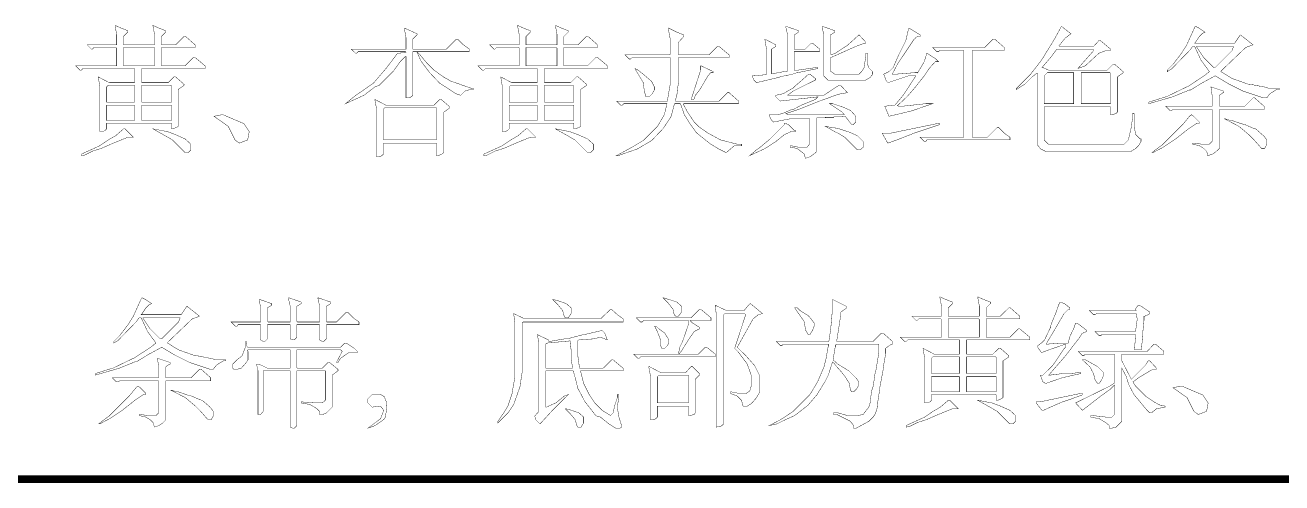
# Model space of a CAD drawing. Extents: x 94 to 452, y -72 to 1042.
# Drawn here: x 222.25 to 255.04, y 557.01 to 568.97 of the extents above; entities that cross this region are included whole.
import ezdxf

# ---------------------------------------------------------------- set-up
doc = ezdxf.new("R2010")
doc.units = 0
doc.header["$MEASUREMENT"] = 0
doc.layers.add('TREE_LAYER', color=7, linetype='Continuous')

msp = doc.modelspace()

# ---------------------------------------------------------------- linework, layer by layer
at = {"layer": 'TREE_LAYER'}
for points, const_width, elevation in [([(224.601142, 568.959411), (224.601142, 568.959411), (224.601142, 568.945686), (224.642319, 568.726078), (224.642319, 568.451568), (224.628593, 568.451568), (223.873691, 568.451568), (223.983495, 568.341764), (224.010946, 568.341764), (224.052123, 568.382941), (224.628593, 568.382941), (224.642319, 568.369215), (224.642319, 567.902548), (224.628593, 567.902548), (223.571731, 567.902548), (223.681534, 567.792744), (223.722711, 567.792744), (223.763887, 567.833921), (225.108985, 567.833921), (225.108985, 567.820195), (225.108985, 567.463333), (225.108985, 567.463333), (224.450162, 567.463333), (224.161927, 567.614313), (224.203103, 567.367254), (224.203103, 566.186862), (224.285456, 566.186862), (224.340358, 566.214313), (224.381534, 566.25549), (224.381534, 566.392744), (224.381534, 566.40647), (226.056044, 566.40647), (226.06977, 566.392744), (226.06977, 566.25549), (226.110946, 566.25549), (226.207025, 566.296666), (226.248201, 566.324117), (226.248201, 567.284901), (226.385456, 567.38098), (226.399182, 567.394705), (226.399182, 567.422156), (226.179574, 567.614313), (226.138397, 567.614313), (225.987417, 567.463333), (225.301142, 567.463333), (225.301142, 567.463333), (225.301142, 567.820195), (225.301142, 567.833921), (226.948201, 567.833921), (226.948201, 567.902548), (226.687417, 568.122156), (226.64624, 568.122156), (226.426633, 567.902548), (225.808985, 567.902548), (225.808985, 567.902548), (225.808985, 568.369215), (225.808985, 568.382941), (226.687417, 568.382941), (226.687417, 568.451568), (226.440358, 568.671176), (226.399182, 568.671176), (226.179574, 568.451568), (225.808985, 568.451568), (225.808985, 568.451568), (225.808985, 568.671176), (225.918789, 568.78098), (225.918789, 568.822156), (225.740358, 568.890784), (225.589378, 568.959411), (225.589378, 568.959411), (225.589378, 568.945686), (225.630554, 568.726078), (225.630554, 568.451568), (225.616829, 568.451568), (224.82075, 568.451568), (224.82075, 568.451568), (224.82075, 568.671176), (224.930554, 568.78098), (224.930554, 568.822156), (224.752123, 568.890784), (224.601142, 568.959411), (224.601142, 568.959411)], 0.01, 30), ([(232.150162, 568.890784), (232.150162, 568.890784), (232.150162, 568.863333), (232.191338, 568.643725), (232.191338, 568.341764), (232.177613, 568.341764), (230.763887, 568.341764), (230.873691, 568.23196), (230.901142, 568.23196), (230.942319, 568.273137), (232.177613, 568.273137), (232.191338, 568.259411), (232.150162, 568.245686), (231.971731, 568.23196), (231.66977, 567.833921), (231.340358, 567.449607), (230.84624, 567.10647), (230.612907, 566.914313), (231.093299, 567.133921), (231.381534, 567.353529), (231.491338, 567.394705), (231.861927, 567.765294), (232.040358, 568.012352), (232.177613, 568.149607), (232.191338, 568.149607), (232.191338, 567.065294), (232.259966, 567.065294), (232.328593, 567.092744), (232.36977, 567.133921), (232.36977, 568.259411), (232.36977, 568.273137), (232.479574, 568.273137), (232.479574, 568.259411), (232.575652, 568.039803), (232.603103, 567.998627), (232.808985, 567.724117), (233.06977, 567.449607), (233.49526, 567.175097), (233.618789, 567.133921), (233.728593, 567.243725), (233.865848, 567.284901), (233.948201, 567.284901), (233.948201, 567.312352), (233.907025, 567.312352), (233.358005, 567.504509), (233.165848, 567.614313), (232.918789, 567.792744), (232.726633, 567.984901), (232.534476, 568.218235), (232.479574, 568.259411), (232.493299, 568.273137), (233.838397, 568.273137), (233.838397, 568.341764), (233.824672, 568.35549), (233.687417, 568.451568), (233.536436, 568.602548), (233.508985, 568.602548), (233.248201, 568.341764), (232.36977, 568.341764), (232.36977, 568.341764), (232.36977, 568.602548), (232.479574, 568.712352), (232.479574, 568.739803), (232.301142, 568.822156), (232.150162, 568.890784), (232.150162, 568.890784)], 0.01, 30), ([(235.101142, 568.959411), (235.101142, 568.959411), (235.101142, 568.945686), (235.142319, 568.726078), (235.142319, 568.451568), (235.128593, 568.451568), (234.373691, 568.451568), (234.483495, 568.341764), (234.510946, 568.341764), (234.552123, 568.382941), (235.128593, 568.382941), (235.142319, 568.369215), (235.142319, 567.902548), (235.128593, 567.902548), (234.071731, 567.902548), (234.181534, 567.792744), (234.222711, 567.792744), (234.263887, 567.833921), (235.608985, 567.833921), (235.608985, 567.820195), (235.608985, 567.463333), (235.608985, 567.463333), (234.950162, 567.463333), (234.661927, 567.614313), (234.703103, 567.367254), (234.703103, 566.186862), (234.785456, 566.186862), (234.840358, 566.214313), (234.881534, 566.25549), (234.881534, 566.392744), (234.881534, 566.40647), (236.556044, 566.40647), (236.56977, 566.392744), (236.56977, 566.25549), (236.610946, 566.25549), (236.707025, 566.296666), (236.748201, 566.324117), (236.748201, 567.284901), (236.885456, 567.38098), (236.899182, 567.394705), (236.899182, 567.422156), (236.679574, 567.614313), (236.638397, 567.614313), (236.487417, 567.463333), (235.801142, 567.463333), (235.801142, 567.463333), (235.801142, 567.820195), (235.801142, 567.833921), (237.448201, 567.833921), (237.448201, 567.902548), (237.187417, 568.122156), (237.14624, 568.122156), (236.926633, 567.902548), (236.308985, 567.902548), (236.308985, 567.902548), (236.308985, 568.369215), (236.308985, 568.382941), (237.187417, 568.382941), (237.187417, 568.451568), (236.940358, 568.671176), (236.899182, 568.671176), (236.679574, 568.451568), (236.308985, 568.451568), (236.308985, 568.451568), (236.308985, 568.671176), (236.418789, 568.78098), (236.418789, 568.822156), (236.240358, 568.890784), (236.089378, 568.959411), (236.089378, 568.959411), (236.089378, 568.945686), (236.130554, 568.726078), (236.130554, 568.451568), (236.116829, 568.451568), (235.32075, 568.451568), (235.32075, 568.451568), (235.32075, 568.671176), (235.430554, 568.78098), (235.430554, 568.822156), (235.252123, 568.890784), (235.101142, 568.959411), (235.101142, 568.959411)], 0.01, 30), ([(239.040358, 568.890784), (239.040358, 568.890784), (239.040358, 568.835882), (239.081534, 568.616274), (239.081534, 568.204509), (239.067809, 568.190784), (237.901142, 568.190784), (238.010946, 568.08098), (238.052123, 568.08098), (238.093299, 568.122156), (239.067809, 568.122156), (239.081534, 568.122156), (239.081534, 567.408431), (239.012907, 567.010392), (239.012907, 566.982941), (237.681534, 566.982941), (237.791338, 566.873137), (237.832515, 566.873137), (237.873691, 566.914313), (238.999182, 566.914313), (238.999182, 566.914313), (238.930554, 566.626078), (238.752123, 566.324117), (238.381534, 565.953529), (238.107025, 565.788823), (237.681534, 565.55549), (237.722711, 565.55549), (238.230554, 565.733921), (238.601142, 565.953529), (238.903103, 566.269215), (239.108985, 566.584901), (239.191338, 566.900588), (239.205064, 566.914313), (239.342319, 566.914313), (239.356044, 566.900588), (239.452123, 566.626078), (239.589378, 566.40647), (239.754084, 566.173137), (239.79526, 566.13196), (240.138397, 565.85745), (240.371731, 565.720195), (240.536436, 565.637843), (240.550162, 565.637843), (240.756044, 565.816274), (240.948201, 565.816274), (240.948201, 565.85745), (240.824672, 565.85745), (240.399182, 565.967254), (240.06977, 566.145686), (239.850162, 566.296666), (239.699182, 566.447646), (239.52075, 566.722156), (239.424672, 566.900588), (239.438397, 566.914313), (240.865848, 566.914313), (240.865848, 566.982941), (240.618789, 567.202548), (240.577613, 567.202548), (240.358005, 566.982941), (239.218789, 566.982941), (239.218789, 566.996666), (239.259966, 567.161372), (239.273691, 567.312352), (239.301142, 567.463333), (239.301142, 568.122156), (239.301142, 568.122156), (240.618789, 568.122156), (240.618789, 568.190784), (240.358005, 568.410392), (240.316829, 568.410392), (240.097221, 568.190784), (239.301142, 568.190784), (239.301142, 568.204509), (239.301142, 568.520195), (239.438397, 568.671176), (239.438397, 568.712352), (239.259966, 568.78098), (239.040358, 568.890784), (239.040358, 568.890784)], 0.01, 30), ([(242.114868, 568.93196), (242.101142, 568.93196), (242.101142, 568.904509), (242.142319, 568.726078), (242.142319, 567.765294), (242.101142, 567.751568), (242.04624, 567.751568), (241.758005, 567.696666), (241.730554, 567.696666), (241.730554, 568.341764), (241.840358, 568.410392), (241.840358, 568.410392), (241.840358, 568.451568), (241.552123, 568.602548), (241.593299, 568.35549), (241.593299, 567.682941), (241.565848, 567.669215), (241.222711, 567.641764), (241.263887, 567.53196), (241.332515, 567.463333), (241.854084, 567.586862), (241.867809, 567.586862), (241.991338, 567.628039), (242.005064, 567.628039), (242.114868, 567.65549), (242.142319, 567.65549), (242.252123, 567.682941), (242.265848, 567.682941), (242.389378, 567.724117), (242.403103, 567.724117), (242.938397, 567.833921), (242.938397, 567.861372), (242.910946, 567.861372), (242.430554, 567.792744), (242.361927, 567.792744), (242.361927, 567.792744), (242.32075, 567.792744), (242.32075, 567.792744), (242.32075, 568.259411), (242.32075, 568.273137), (242.979574, 568.273137), (242.979574, 568.341764), (242.801142, 568.492744), (242.759966, 568.492744), (242.608985, 568.341764), (242.32075, 568.341764), (242.32075, 568.341764), (242.32075, 568.712352), (242.430554, 568.78098), (242.430554, 568.78098), (242.430554, 568.822156), (242.114868, 568.93196), (242.114868, 568.93196)], 0.01, 30), ([(243.061927, 568.93196), (243.048201, 568.93196), (243.048201, 568.904509), (243.089378, 568.726078), (243.089378, 567.641764), (243.199182, 567.53196), (244.187417, 567.53196), (244.297221, 567.600588), (244.365848, 567.682941), (244.365848, 567.751568), (244.256044, 567.861372), (244.228593, 567.971176), (244.228593, 568.23196), (244.187417, 568.23196), (244.187417, 568.149607), (244.14624, 567.902548), (244.14624, 567.861372), (244.077613, 567.751568), (244.008985, 567.682941), (243.377613, 567.682941), (243.267809, 567.765294), (243.267809, 568.122156), (243.281534, 568.122156), (243.926633, 568.410392), (244.14624, 568.492744), (244.187417, 568.492744), (244.187417, 568.520195), (244.008985, 568.712352), (243.707025, 568.437843), (243.391338, 568.23196), (243.281534, 568.190784), (243.267809, 568.204509), (243.267809, 568.712352), (243.377613, 568.78098), (243.377613, 568.78098), (243.377613, 568.822156), (243.061927, 568.93196), (243.061927, 568.93196)], 0.01, 30), ([(245.312907, 568.890784), (245.299182, 568.863333), (245.230554, 568.561372), (245.052123, 568.204509), (244.901142, 567.861372), (244.791338, 567.751568), (244.654084, 567.682941), (244.722711, 567.504509), (244.763887, 567.463333), (245.299182, 567.641764), (245.491338, 567.641764), (245.491338, 567.641764), (245.450162, 567.573137), (245.161927, 567.133921), (244.942319, 566.873137), (244.859966, 566.873137), (244.681534, 566.845686), (244.791338, 566.584901), (245.367809, 566.722156), (245.930554, 566.914313), (245.752123, 566.914313), (245.12075, 566.845686), (245.065848, 566.845686), (245.010946, 566.859411), (245.052123, 566.900588), (245.258005, 567.092744), (245.450162, 567.312352), (245.710946, 567.641764), (245.861927, 567.861372), (245.999182, 568.012352), (246.081534, 568.012352), (245.999182, 568.094705), (245.779574, 568.23196), (245.710946, 568.012352), (245.532515, 567.710392), (245.532515, 567.724117), (245.463887, 567.724117), (244.942319, 567.682941), (244.873691, 567.682941), (245.010946, 567.943725), (245.450162, 568.602548), (245.532515, 568.671176), (245.601142, 568.671176), (245.601142, 568.712352), (245.312907, 568.890784), (245.312907, 568.890784)], 0.01, 30), ([(249.293299, 568.93196), (249.279574, 568.918235), (249.265848, 568.890784), (249.101142, 568.588823), (248.771731, 568.053529), (248.483495, 567.682941), (248.112907, 567.312352), (248.112907, 567.284901), (248.332515, 567.422156), (248.524672, 567.614313), (248.648201, 567.710392), (248.661927, 567.710392), (248.661927, 567.710392), (248.661927, 565.85745), (248.661927, 565.843725), (248.74428, 565.733921), (248.881534, 565.665294), (251.118789, 565.665294), (251.118789, 565.679019), (251.214868, 565.733921), (251.310946, 565.829999), (251.365848, 565.926078), (251.365848, 565.994705), (251.338397, 565.994705), (251.228593, 566.104509), (251.187417, 566.324117), (251.187417, 566.653529), (251.14624, 566.653529), (251.14624, 566.543725), (251.118789, 566.351568), (251.118789, 566.324117), (251.036436, 565.967254), (250.926633, 565.85745), (248.950162, 565.85745), (248.840358, 565.967254), (248.840358, 566.83196), (248.854084, 566.845686), (250.556044, 566.845686), (250.56977, 566.83196), (250.56977, 566.626078), (250.610946, 566.626078), (250.707025, 566.653529), (250.748201, 566.694705), (250.748201, 567.614313), (250.885456, 567.710392), (250.899182, 567.724117), (250.899182, 567.751568), (250.679574, 567.943725), (250.638397, 567.943725), (250.487417, 567.792744), (248.950162, 567.792744), (248.799182, 567.861372), (248.785456, 567.861372), (249.032515, 568.149607), (249.16977, 568.341764), (250.116829, 568.341764), (250.130554, 568.300588), (249.718789, 567.833921), (249.910946, 567.902548), (250.267809, 568.23196), (250.44624, 568.300588), (250.56977, 568.300588), (250.56977, 568.341764), (250.308985, 568.561372), (250.267809, 568.561372), (250.130554, 568.410392), (249.238397, 568.410392), (249.224672, 568.424117), (249.389378, 568.629999), (249.540358, 568.739803), (249.293299, 568.93196), (249.293299, 568.93196)], 0.01, 30), ([(252.793299, 568.93196), (252.779574, 568.93196), (252.752123, 568.877058), (252.559966, 568.451568), (252.422711, 568.23196), (252.203103, 567.943725), (252.052123, 567.792744), (252.052123, 567.751568), (252.161927, 567.820195), (252.642319, 568.314313), (252.710946, 568.410392), (252.765848, 568.410392), (252.765848, 568.410392), (252.930554, 568.053529), (253.150162, 567.751568), (253.012907, 567.641764), (252.573691, 567.353529), (252.559966, 567.353529), (252.024672, 567.092744), (252.010946, 567.092744), (251.571731, 566.95549), (251.571731, 566.914313), (252.189378, 567.092744), (252.628593, 567.271176), (252.656044, 567.271176), (252.971731, 567.463333), (253.301142, 567.641764), (253.64428, 567.435882), (254.028593, 567.243725), (254.563887, 567.065294), (254.64624, 567.065294), (254.728593, 567.175097), (254.907025, 567.284901), (254.975652, 567.284901), (254.975652, 567.312352), (254.714868, 567.312352), (254.577613, 567.353529), (254.467809, 567.367254), (254.440358, 567.38098), (254.330554, 567.394705), (254.303103, 567.408431), (254.165848, 567.422156), (253.740358, 567.573137), (253.452123, 567.751568), (253.452123, 567.765294), (253.479574, 567.792744), (254.097221, 568.382941), (254.289378, 568.451568), (253.959966, 568.712352), (253.94624, 568.698627), (253.808985, 568.492744), (252.779574, 568.492744), (252.765848, 568.492744), (252.779574, 568.50647), (252.889378, 568.671176), (252.971731, 568.753529), (253.040358, 568.78098), (252.875652, 568.890784), (252.793299, 568.93196), (252.793299, 568.93196)], 0.01, 30), ([(247.550162, 568.602548), (247.508985, 568.602548), (247.289378, 568.382941), (245.930554, 568.382941), (246.040358, 568.273137), (246.081534, 568.273137), (246.108985, 568.300588), (246.726633, 568.300588), (246.740358, 568.300588), (246.740358, 566.035882), (246.726633, 566.035882), (245.601142, 566.035882), (245.710946, 565.926078), (245.752123, 565.926078), (245.779574, 565.967254), (247.948201, 565.967254), (247.948201, 566.035882), (247.797221, 566.145686), (247.64624, 566.296666), (247.618789, 566.296666), (247.358005, 566.035882), (246.959966, 566.035882), (246.959966, 566.035882), (246.959966, 568.300588), (246.959966, 568.300588), (247.797221, 568.300588), (247.797221, 568.382941), (247.550162, 568.602548), (247.550162, 568.602548)], 0.01, 30), ([(224.82075, 568.369215), (224.82075, 568.382941), (225.616829, 568.382941), (225.630554, 568.369215), (225.630554, 567.902548), (225.616829, 567.902548), (224.82075, 567.902548), (224.82075, 567.902548), (224.82075, 568.369215), (224.82075, 568.369215)], 0.01, 30), ([(235.32075, 568.369215), (235.32075, 568.382941), (236.116829, 568.382941), (236.130554, 568.369215), (236.130554, 567.902548), (236.116829, 567.902548), (235.32075, 567.902548), (235.32075, 567.902548), (235.32075, 568.369215), (235.32075, 568.369215)], 0.01, 30), ([(252.807025, 568.410392), (252.82075, 568.410392), (253.767809, 568.410392), (253.781534, 568.410392), (253.740358, 568.300588), (253.301142, 567.861372), (253.259966, 567.861372), (252.999182, 568.122156), (252.807025, 568.410392), (252.807025, 568.410392)], 0.01, 30), ([(239.891338, 567.902548), (239.877613, 567.902548), (239.877613, 567.792744), (239.630554, 567.024117), (239.699182, 567.024117), (239.740358, 567.133921), (239.850162, 567.271176), (240.06977, 567.641764), (240.138397, 567.724117), (240.207025, 567.724117), (240.207025, 567.751568), (239.891338, 567.902548), (239.891338, 567.902548)], 0.01, 30), ([(238.161927, 567.833921), (238.161927, 567.833921), (238.175652, 567.80647), (238.381534, 567.463333), (238.408985, 567.229999), (238.450162, 567.10647), (238.450162, 567.092744), (238.532515, 567.092744), (238.614868, 567.175097), (238.66977, 567.271176), (238.66977, 567.353529), (238.601142, 567.490784), (238.573691, 567.518235), (238.381534, 567.682941), (238.24428, 567.792744), (238.161927, 567.833921), (238.161927, 567.833921)], 0.01, 30), ([(242.732515, 567.682941), (242.691338, 567.682941), (242.554084, 567.559411), (242.334476, 567.367254), (242.293299, 567.326078), (242.032515, 567.175097), (241.840358, 567.133921), (241.840358, 567.092744), (241.950162, 566.982941), (242.938397, 567.092744), (242.938397, 567.092744), (242.86977, 567.024117), (242.499182, 566.873137), (242.293299, 566.763333), (242.224672, 566.749607), (242.005064, 566.653529), (241.991338, 566.653529), (241.89526, 566.626078), (241.661927, 566.626078), (241.703103, 566.516274), (241.771731, 566.433921), (242.197221, 566.516274), (242.567809, 566.516274), (242.567809, 566.516274), (242.636436, 566.516274), (242.636436, 566.516274), (242.705064, 566.516274), (242.705064, 566.529999), (242.718789, 566.516274), (242.718789, 565.85745), (242.650162, 565.775097), (242.44428, 565.775097), (242.238397, 565.816274), (242.210946, 565.816274), (242.210946, 565.775097), (242.389378, 565.747646), (242.499182, 565.665294), (242.581534, 565.596666), (242.608985, 565.486862), (242.732515, 565.528039), (242.828593, 565.596666), (242.910946, 565.665294), (242.910946, 566.529999), (242.910946, 566.543725), (242.979574, 566.543725), (242.979574, 566.543725), (243.048201, 566.543725), (243.061927, 566.543725), (243.130554, 566.543725), (243.130554, 566.55745), (243.199182, 566.55745), (243.199182, 566.55745), (243.267809, 566.55745), (243.281534, 566.55745), (243.350162, 566.55745), (243.350162, 566.571176), (243.418789, 566.571176), (243.418789, 566.571176), (243.487417, 566.571176), (243.501142, 566.571176), (243.56977, 566.571176), (243.56977, 566.584901), (243.638397, 566.584901), (243.652123, 566.584901), (243.816829, 566.365294), (243.858005, 566.365294), (243.926633, 566.433921), (243.926633, 566.584901), (243.789378, 566.735882), (243.542319, 566.845686), (243.528593, 566.845686), (243.322711, 566.914313), (243.240358, 566.914313), (243.56977, 566.694705), (243.624672, 566.626078), (243.610946, 566.626078), (242.16977, 566.626078), (242.101142, 566.653529), (242.430554, 566.763333), (242.979574, 566.982941), (243.02075, 566.996666), (243.473691, 567.161372), (243.707025, 567.202548), (243.528593, 567.394705), (243.487417, 567.394705), (243.089378, 567.133921), (242.156044, 567.133921), (242.142319, 567.133921), (242.293299, 567.243725), (242.293299, 567.243725), (242.86977, 567.53196), (242.86977, 567.53196), (242.86977, 567.573137), (242.732515, 567.682941), (242.732515, 567.682941)], 0.01, 30), ([(248.908985, 567.710392), (248.922711, 567.724117), (249.608985, 567.724117), (249.608985, 567.710392), (249.608985, 566.914313), (249.608985, 566.914313), (248.854084, 566.914313), (248.840358, 566.914313), (248.840358, 567.641764), (248.908985, 567.710392), (248.908985, 567.710392)], 0.01, 30), ([(249.801142, 567.710392), (249.801142, 567.724117), (250.556044, 567.724117), (250.56977, 567.710392), (250.56977, 566.914313), (250.556044, 566.914313), (249.801142, 566.914313), (249.801142, 566.914313), (249.801142, 567.710392), (249.801142, 567.710392)], 0.01, 30), ([(224.408985, 567.38098), (224.422711, 567.394705), (225.108985, 567.394705), (225.108985, 567.38098), (225.108985, 566.95549), (225.108985, 566.95549), (224.381534, 566.95549), (224.381534, 566.95549), (224.381534, 567.353529), (224.408985, 567.38098), (224.408985, 567.38098)], 0.01, 30), ([(225.301142, 567.38098), (225.301142, 567.394705), (226.056044, 567.394705), (226.06977, 567.38098), (226.06977, 566.95549), (226.056044, 566.95549), (225.301142, 566.95549), (225.301142, 566.95549), (225.301142, 567.38098), (225.301142, 567.38098)], 0.01, 30), ([(234.908985, 567.38098), (234.922711, 567.394705), (235.608985, 567.394705), (235.608985, 567.38098), (235.608985, 566.95549), (235.608985, 566.95549), (234.881534, 566.95549), (234.881534, 566.95549), (234.881534, 567.353529), (234.908985, 567.38098), (234.908985, 567.38098)], 0.01, 30), ([(235.801142, 567.38098), (235.801142, 567.394705), (236.556044, 567.394705), (236.56977, 567.38098), (236.56977, 566.95549), (236.556044, 566.95549), (235.801142, 566.95549), (235.801142, 566.95549), (235.801142, 567.38098), (235.801142, 567.38098)], 0.01, 30), ([(253.191338, 567.353529), (253.191338, 567.353529), (253.191338, 567.339803), (253.218789, 567.147646), (253.218789, 566.845686), (253.218789, 566.845686), (252.010946, 566.845686), (252.12075, 566.735882), (252.161927, 566.735882), (252.203103, 566.763333), (253.218789, 566.763333), (253.218789, 566.763333), (253.218789, 565.926078), (253.150162, 565.85745), (252.94428, 565.85745), (252.738397, 565.884901), (252.710946, 565.884901), (252.710946, 565.85745), (252.889378, 565.816274), (252.999182, 565.747646), (253.081534, 565.665294), (253.108985, 565.55549), (253.232515, 565.596666), (253.328593, 565.665294), (253.410946, 565.747646), (253.410946, 566.763333), (253.410946, 566.763333), (254.577613, 566.763333), (254.577613, 566.845686), (254.330554, 567.065294), (254.289378, 567.065294), (254.06977, 566.845686), (253.410946, 566.845686), (253.410946, 566.845686), (253.410946, 567.133921), (253.507025, 567.202548), (253.52075, 567.202548), (253.52075, 567.243725), (253.191338, 567.353529), (253.191338, 567.353529)], 0.01, 30), ([(224.381534, 566.873137), (224.381534, 566.873137), (225.108985, 566.873137), (225.108985, 566.873137), (225.108985, 566.475097), (225.108985, 566.475097), (224.381534, 566.475097), (224.381534, 566.475097), (224.381534, 566.873137), (224.381534, 566.873137)], 0.01, 30), ([(225.301142, 566.873137), (225.301142, 566.873137), (226.056044, 566.873137), (226.06977, 566.873137), (226.06977, 566.475097), (226.056044, 566.475097), (225.301142, 566.475097), (225.301142, 566.475097), (225.301142, 566.873137), (225.301142, 566.873137)], 0.01, 30), ([(231.381534, 567.024117), (231.381534, 567.024117), (231.381534, 566.996666), (231.422711, 566.777058), (231.422711, 565.528039), (231.505064, 565.528039), (231.559966, 565.55549), (231.601142, 565.596666), (231.601142, 565.884901), (231.601142, 565.884901), (232.987417, 565.884901), (232.987417, 565.884901), (232.987417, 565.55549), (233.028593, 565.55549), (233.124672, 565.596666), (233.179574, 565.637843), (233.179574, 566.694705), (233.316829, 566.790784), (233.316829, 566.804509), (233.316829, 566.845686), (233.110946, 567.024117), (233.06977, 567.024117), (232.918789, 566.873137), (231.66977, 566.873137), (231.381534, 567.024117), (231.381534, 567.024117)], 0.01, 30), ([(234.881534, 566.873137), (234.881534, 566.873137), (235.608985, 566.873137), (235.608985, 566.873137), (235.608985, 566.475097), (235.608985, 566.475097), (234.881534, 566.475097), (234.881534, 566.475097), (234.881534, 566.873137), (234.881534, 566.873137)], 0.01, 30), ([(235.801142, 566.873137), (235.801142, 566.873137), (236.556044, 566.873137), (236.56977, 566.873137), (236.56977, 566.475097), (236.556044, 566.475097), (235.801142, 566.475097), (235.801142, 566.475097), (235.801142, 566.873137), (235.801142, 566.873137)], 0.01, 30), ([(227.414868, 566.626078), (227.387417, 566.626078), (227.181534, 566.584901), (227.552123, 566.324117), (227.730554, 565.967254), (227.840358, 565.884901), (228.059966, 565.967254), (228.101142, 566.186862), (227.963887, 566.392744), (227.414868, 566.626078), (227.414868, 566.626078)], 0.01, 30), ([(231.628593, 566.804509), (231.642319, 566.804509), (232.987417, 566.804509), (232.987417, 566.804509), (232.987417, 565.967254), (232.987417, 565.967254), (231.601142, 565.967254), (231.601142, 565.967254), (231.601142, 566.763333), (231.628593, 566.804509), (231.628593, 566.804509)], 0.01, 30), ([(252.683495, 566.626078), (252.642319, 566.598627), (252.450162, 566.365294), (251.928593, 565.843725), (251.832515, 565.775097), (251.654084, 565.637843), (251.681534, 565.637843), (251.942319, 565.775097), (252.271731, 565.994705), (252.601142, 566.25549), (252.807025, 566.392744), (252.82075, 566.40647), (252.889378, 566.40647), (252.889378, 566.433921), (252.738397, 566.584901), (252.683495, 566.626078), (252.683495, 566.626078)], 0.01, 30), ([(224.861927, 566.25549), (224.82075, 566.25549), (224.614868, 566.077058), (224.422711, 565.967254), (224.203103, 565.816274), (223.722711, 565.596666), (223.722711, 565.55549), (223.805064, 565.569215), (224.024672, 565.679019), (224.24428, 565.747646), (224.559966, 565.884901), (224.930554, 566.035882), (225.081534, 566.035882), (224.861927, 566.25549), (224.861927, 566.25549)], 0.01, 30), ([(225.603103, 566.25549), (225.589378, 566.25549), (225.932515, 566.063333), (226.097221, 565.967254), (226.426633, 565.637843), (226.508985, 565.637843), (226.577613, 565.70647), (226.577613, 565.85745), (226.426633, 565.994705), (226.179574, 566.104509), (225.959966, 566.186862), (225.877613, 566.200588), (225.603103, 566.25549), (225.603103, 566.25549)], 0.01, 30), ([(235.361927, 566.25549), (235.32075, 566.25549), (235.114868, 566.077058), (234.922711, 565.967254), (234.703103, 565.816274), (234.222711, 565.596666), (234.222711, 565.55549), (234.305064, 565.569215), (234.524672, 565.679019), (234.74428, 565.747646), (235.059966, 565.884901), (235.430554, 566.035882), (235.581534, 566.035882), (235.361927, 566.25549), (235.361927, 566.25549)], 0.01, 30), ([(236.103103, 566.25549), (236.089378, 566.25549), (236.432515, 566.063333), (236.597221, 565.967254), (236.926633, 565.637843), (237.008985, 565.637843), (237.077613, 565.70647), (237.077613, 565.85745), (236.926633, 565.994705), (236.679574, 566.104509), (236.459966, 566.186862), (236.377613, 566.200588), (236.103103, 566.25549), (236.103103, 566.25549)], 0.01, 30), ([(242.073691, 566.40647), (242.059966, 566.40647), (242.059966, 566.365294), (241.675652, 565.98098), (241.428593, 565.775097), (241.332515, 565.70647), (241.154084, 565.55549), (241.565848, 565.747646), (241.840358, 565.926078), (242.059966, 566.104509), (242.238397, 566.186862), (242.361927, 566.186862), (242.361927, 566.214313), (242.32075, 566.214313), (242.16977, 566.365294), (242.073691, 566.40647), (242.073691, 566.40647)], 0.01, 30), ([(243.14428, 566.324117), (243.130554, 566.324117), (243.418789, 566.159411), (243.459966, 566.145686), (243.638397, 566.035882), (243.967809, 565.70647), (244.036436, 565.70647), (244.118789, 565.775097), (244.118789, 565.926078), (243.967809, 566.077058), (243.72075, 566.186862), (243.707025, 566.186862), (243.501142, 566.25549), (243.405064, 566.269215), (243.391338, 566.282941), (243.322711, 566.282941), (243.14428, 566.324117), (243.14428, 566.324117)], 0.01, 30), ([(246.108985, 566.40647), (244.84624, 566.145686), (244.612907, 566.145686), (244.750162, 565.898627), (244.763887, 565.884901), (244.997221, 565.967254), (245.450162, 566.145686), (246.108985, 566.365294), (246.108985, 566.365294), (246.108985, 566.40647), (246.108985, 566.40647)], 0.01, 30), ([(253.575652, 566.516274), (253.548201, 566.516274), (253.918789, 566.324117), (254.179574, 566.104509), (254.303103, 565.98098), (254.508985, 565.747646), (254.577613, 565.747646), (254.591338, 565.747646), (254.64624, 565.843725), (254.64624, 565.967254), (254.577613, 566.063333), (254.358005, 566.25549), (254.303103, 566.269215), (254.083495, 566.365294), (253.973691, 566.392744), (253.740358, 566.475097), (253.699182, 566.475097), (253.575652, 566.516274), (253.575652, 566.516274)], 0.01, 30), ([(225.310242, 561.841653), (225.296516, 561.841653), (225.269065, 561.786751), (225.076909, 561.361261), (224.939654, 561.141653), (224.720046, 560.853417), (224.569065, 560.702437), (224.569065, 560.661261), (224.678869, 560.729888), (225.159262, 561.224006), (225.227889, 561.320084), (225.282791, 561.320084), (225.282791, 561.320084), (225.447497, 560.963221), (225.667105, 560.661261), (225.52985, 560.551457), (225.090634, 560.263221), (225.076909, 560.263221), (224.541614, 560.002437), (224.527889, 560.002437), (224.088673, 559.865182), (224.088673, 559.824006), (224.70632, 560.002437), (225.145536, 560.180868), (225.172987, 560.180868), (225.488673, 560.373025), (225.818085, 560.551457), (226.161222, 560.345574), (226.545536, 560.153417), (227.08083, 559.974986), (227.163183, 559.974986), (227.245536, 560.08479), (227.423967, 560.194594), (227.492595, 560.194594), (227.492595, 560.222045), (227.231811, 560.222045), (227.094556, 560.263221), (226.984752, 560.276947), (226.957301, 560.290672), (226.847497, 560.304398), (226.820046, 560.318123), (226.682791, 560.331849), (226.257301, 560.482829), (225.969065, 560.661261), (225.969065, 560.674986), (225.996516, 560.702437), (226.614163, 561.292633), (226.80632, 561.361261), (226.476909, 561.622045), (226.463183, 561.608319), (226.325928, 561.402437), (225.296516, 561.402437), (225.282791, 561.402437), (225.296516, 561.416162), (225.40632, 561.580868), (225.488673, 561.663221), (225.557301, 561.690672), (225.392595, 561.800476), (225.310242, 561.841653), (225.310242, 561.841653)], 0.01, 30), ([(229.139654, 561.841653), (229.125928, 561.841653), (229.125928, 561.814202), (229.167105, 561.63577), (229.167105, 561.224006), (229.167105, 561.21028), (228.590634, 561.21028), (228.576909, 561.224006), (228.576909, 561.580868), (228.686713, 561.649496), (228.686713, 561.690672), (228.371026, 561.800476), (228.357301, 561.800476), (228.357301, 561.786751), (228.398477, 561.594594), (228.398477, 561.224006), (228.398477, 561.21028), (227.62985, 561.21028), (227.739654, 561.100476), (227.78083, 561.100476), (227.808281, 561.141653), (228.398477, 561.141653), (228.398477, 561.141653), (228.398477, 560.743613), (228.467105, 560.702437), (228.508281, 560.702437), (228.576909, 560.771064), (228.576909, 561.141653), (228.590634, 561.141653), (229.167105, 561.141653), (229.167105, 561.141653), (229.167105, 560.771064), (229.235732, 560.743613), (229.276909, 560.743613), (229.345536, 560.812241), (229.345536, 561.141653), (229.359262, 561.141653), (229.935732, 561.141653), (229.935732, 561.141653), (229.935732, 560.743613), (230.00436, 560.702437), (230.045536, 560.702437), (230.114163, 560.771064), (230.114163, 561.141653), (230.127889, 561.141653), (230.965144, 561.141653), (230.965144, 561.21028), (230.814163, 561.320084), (230.663183, 561.471064), (230.635732, 561.471064), (230.374948, 561.21028), (230.127889, 561.21028), (230.114163, 561.224006), (230.114163, 561.622045), (230.223967, 561.690672), (230.223967, 561.731849), (229.908281, 561.841653), (229.894556, 561.841653), (229.894556, 561.814202), (229.935732, 561.63577), (229.935732, 561.224006), (229.935732, 561.21028), (229.359262, 561.21028), (229.345536, 561.224006), (229.345536, 561.622045), (229.45534, 561.690672), (229.45534, 561.731849), (229.139654, 561.841653), (229.139654, 561.841653)], 0.01, 30), ([(236.02985, 561.800476), (236.016124, 561.800476), (236.139654, 561.676947), (236.276909, 561.512241), (236.318085, 561.361261), (236.345536, 561.320084), (236.427889, 561.320084), (236.496516, 561.429888), (236.496516, 561.580868), (236.372987, 561.690672), (236.18083, 561.7593), (236.125928, 561.773025), (236.02985, 561.800476), (236.02985, 561.800476)], 0.01, 30), ([(238.912203, 561.841653), (238.898477, 561.841653), (239.022007, 561.718123), (239.159262, 561.539692), (239.186713, 561.402437), (239.227889, 561.361261), (239.296516, 561.361261), (239.378869, 561.471064), (239.378869, 561.622045), (239.25534, 561.731849), (239.049458, 561.800476), (238.994556, 561.814202), (238.912203, 561.841653), (238.912203, 561.841653)], 0.01, 30), ([(241.176909, 561.690672), (241.149458, 561.676947), (241.012203, 561.512241), (240.545536, 561.512241), (240.257301, 561.649496), (240.284752, 561.416162), (240.284752, 558.465182), (240.38083, 558.478908), (240.435732, 558.506359), (240.476909, 558.547535), (240.476909, 561.402437), (240.50436, 561.429888), (241.025928, 561.429888), (241.053379, 561.402437), (240.765144, 560.524006), (240.847497, 560.441653), (241.094556, 560.112241), (241.20436, 559.796555), (241.20436, 559.563221), (241.163183, 559.425966), (241.163183, 559.412241), (241.067105, 559.343613), (240.888673, 559.343613), (240.682791, 559.38479), (240.65534, 559.38479), (240.65534, 559.343613), (240.833771, 559.274986), (240.943575, 559.165182), (240.984752, 559.014202), (241.094556, 559.014202), (241.20436, 559.082829), (241.314163, 559.206359), (241.423967, 559.38479), (241.423967, 559.796555), (241.286713, 560.071064), (241.067105, 560.318123), (240.833771, 560.551457), (241.245536, 561.292633), (241.382791, 561.402437), (241.492595, 561.429888), (241.176909, 561.690672), (241.176909, 561.690672)], 0.01, 30), ([(243.318085, 561.800476), (243.318085, 561.800476), (243.318085, 561.416162), (243.30436, 561.416162), (243.290634, 561.237731), (243.276909, 561.100476), (243.276909, 561.0593), (243.222007, 560.702437), (241.849458, 560.702437), (241.959262, 560.592633), (242.000438, 560.592633), (242.027889, 560.63381), (243.208281, 560.63381), (243.208281, 560.620084), (243.208281, 560.620084), (243.208281, 560.578908), (243.18083, 560.455378), (243.18083, 560.427927), (243.167105, 560.3593), (243.167105, 560.331849), (243.125928, 560.153417), (243.112203, 560.125966), (243.098477, 560.043613), (242.933771, 559.6593), (242.796516, 559.425966), (242.727889, 559.316162), (242.274948, 558.863221), (241.959262, 558.657339), (241.671026, 558.506359), (241.863183, 558.547535), (242.027889, 558.629888), (242.32985, 558.767143), (242.686713, 559.041653), (242.714163, 559.082829), (242.90632, 559.302437), (243.125928, 559.6593), (243.208281, 559.824006), (243.318085, 560.167143), (243.345536, 560.153417), (243.414163, 560.057339), (243.537693, 559.920084), (243.647497, 559.782829), (243.757301, 559.604398), (243.784752, 559.425966), (243.825928, 559.38479), (243.867105, 559.38479), (243.949458, 559.467143), (244.00436, 559.563221), (244.00436, 559.645574), (243.935732, 559.741653), (243.743575, 559.93381), (243.45534, 560.112241), (243.331811, 560.222045), (243.386713, 560.551457), (243.400438, 560.565182), (243.400438, 560.606359), (243.414163, 560.63381), (244.512203, 560.63381), (244.525928, 560.620084), (244.525928, 560.400476), (244.443575, 559.906359), (244.42985, 559.878908), (244.402399, 559.714202), (244.402399, 559.686751), (244.374948, 559.522045), (244.333771, 559.398515), (244.320046, 559.274986), (244.30632, 559.151457), (244.30632, 559.124006), (244.265144, 558.986751), (244.114163, 558.794594), (243.976909, 558.767143), (243.949458, 558.767143), (243.702399, 558.767143), (243.469065, 558.83577), (243.345536, 558.83577), (243.345536, 558.794594), (243.427889, 558.794594), (243.784752, 558.616162), (243.867105, 558.506359), (243.867105, 558.437731), (243.935732, 558.437731), (244.265144, 558.616162), (244.388673, 558.739692), (244.443575, 558.83577), (244.457301, 558.876947), (244.484752, 558.973025), (244.498477, 559.124006), (244.525928, 559.274986), (244.525928, 559.316162), (244.553379, 559.439692), (244.553379, 559.508319), (244.635732, 559.947535), (244.635732, 559.988712), (244.70436, 560.386751), (244.70436, 560.524006), (244.85534, 560.63381), (244.882791, 560.63381), (244.882791, 560.702437), (244.635732, 560.922045), (244.594556, 560.922045), (244.374948, 560.702437), (243.427889, 560.702437), (243.427889, 560.716162), (243.496516, 561.155378), (243.496516, 561.196555), (243.537693, 561.374986), (243.537693, 561.471064), (243.674948, 561.567143), (243.674948, 561.580868), (243.674948, 561.622045), (243.318085, 561.800476), (243.318085, 561.800476)], 0.01, 30), ([(246.118085, 561.869104), (246.118085, 561.869104), (246.118085, 561.855378), (246.159262, 561.63577), (246.159262, 561.361261), (246.145536, 561.361261), (245.390634, 561.361261), (245.500438, 561.251457), (245.527889, 561.251457), (245.569065, 561.292633), (246.145536, 561.292633), (246.159262, 561.278908), (246.159262, 560.812241), (246.145536, 560.812241), (245.088673, 560.812241), (245.198477, 560.702437), (245.239654, 560.702437), (245.28083, 560.743613), (246.625928, 560.743613), (246.625928, 560.729888), (246.625928, 560.373025), (246.625928, 560.373025), (245.967105, 560.373025), (245.678869, 560.524006), (245.720046, 560.276947), (245.720046, 559.096555), (245.802399, 559.096555), (245.857301, 559.124006), (245.898477, 559.165182), (245.898477, 559.302437), (245.898477, 559.316162), (247.572987, 559.316162), (247.586713, 559.302437), (247.586713, 559.165182), (247.627889, 559.165182), (247.723967, 559.206359), (247.765144, 559.23381), (247.765144, 560.194594), (247.902399, 560.290672), (247.916124, 560.304398), (247.916124, 560.331849), (247.696516, 560.524006), (247.65534, 560.524006), (247.50436, 560.373025), (246.818085, 560.373025), (246.818085, 560.373025), (246.818085, 560.729888), (246.818085, 560.743613), (248.465144, 560.743613), (248.465144, 560.812241), (248.20436, 561.031849), (248.163183, 561.031849), (247.943575, 560.812241), (247.325928, 560.812241), (247.325928, 560.812241), (247.325928, 561.278908), (247.325928, 561.292633), (248.20436, 561.292633), (248.20436, 561.361261), (247.957301, 561.580868), (247.916124, 561.580868), (247.696516, 561.361261), (247.325928, 561.361261), (247.325928, 561.361261), (247.325928, 561.580868), (247.435732, 561.690672), (247.435732, 561.731849), (247.257301, 561.800476), (247.10632, 561.869104), (247.10632, 561.869104), (247.10632, 561.855378), (247.147497, 561.63577), (247.147497, 561.361261), (247.133771, 561.361261), (246.337693, 561.361261), (246.337693, 561.361261), (246.337693, 561.580868), (246.447497, 561.690672), (246.447497, 561.731849), (246.269065, 561.800476), (246.118085, 561.869104), (246.118085, 561.869104)], 0.01, 30), ([(249.261222, 561.731849), (249.247497, 561.718123), (249.220046, 561.663221), (249.137693, 561.429888), (249.027889, 561.169104), (249.000438, 561.073025), (249.000438, 561.0593), (248.849458, 560.743613), (248.767105, 560.661261), (248.671026, 560.592633), (248.671026, 560.551457), (248.767105, 560.414202), (248.78083, 560.414202), (248.959262, 560.482829), (249.398477, 560.63381), (249.398477, 560.620084), (249.398477, 560.551457), (249.357301, 560.51028), (249.069065, 560.08479), (248.808281, 559.824006), (248.739654, 559.824006), (248.808281, 559.645574), (248.876909, 559.604398), (249.316124, 559.755378), (249.796516, 559.865182), (249.796516, 559.892633), (249.769065, 559.892633), (249.535732, 559.865182), (249.32985, 559.865182), (249.000438, 559.824006), (248.959262, 559.824006), (249.398477, 560.331849), (249.769065, 560.812241), (249.823967, 560.908319), (249.851418, 560.922045), (249.947497, 560.963221), (249.947497, 560.990672), (249.933771, 561.004398), (249.700438, 561.182829), (249.659262, 561.182829), (249.618085, 561.0593), (249.508281, 560.825966), (249.48083, 560.716162), (249.467105, 560.661261), (249.288673, 560.661261), (248.931811, 560.63381), (248.890634, 560.63381), (249.20632, 561.169104), (249.357301, 561.429888), (249.467105, 561.539692), (249.508281, 561.539692), (249.508281, 561.580868), (249.371026, 561.690672), (249.261222, 561.731849), (249.261222, 561.731849)], 0.01, 30), ([(251.30632, 561.649496), (251.292595, 561.649496), (251.223967, 561.553417), (251.237693, 561.512241), (251.223967, 561.512241), (250.016124, 561.512241), (250.125928, 561.402437), (250.167105, 561.402437), (250.208281, 561.429888), (251.237693, 561.429888), (251.265144, 561.306359), (251.265144, 561.265182), (251.223967, 560.963221), (250.167105, 560.963221), (250.276909, 560.853417), (250.318085, 560.853417), (250.345536, 560.880868), (251.223967, 560.880868), (251.223967, 560.867143), (251.196516, 560.482829), (251.374948, 560.482829), (251.416124, 560.908319), (251.416124, 560.976947), (251.443575, 561.251457), (251.443575, 561.361261), (251.457301, 561.361261), (251.553379, 561.402437), (251.594556, 561.429888), (251.594556, 561.471064), (251.374948, 561.622045), (251.30632, 561.649496), (251.30632, 561.649496)], 0.01, 30), ([(225.323967, 561.320084), (225.337693, 561.320084), (226.284752, 561.320084), (226.298477, 561.320084), (226.257301, 561.21028), (225.818085, 560.771064), (225.776909, 560.771064), (225.516124, 561.031849), (225.323967, 561.320084), (225.323967, 561.320084)], 0.01, 30), ([(237.553379, 561.539692), (237.525928, 561.539692), (237.265144, 561.292633), (235.288673, 561.292633), (235.000438, 561.429888), (235.027889, 561.196555), (235.027889, 559.741653), (234.959262, 559.371064), (234.959262, 559.343613), (234.849458, 559.014202), (234.739654, 558.83577), (234.588673, 558.616162), (234.588673, 558.574986), (234.863183, 558.849496), (235.000438, 559.055378), (235.096516, 559.329888), (235.178869, 559.563221), (235.192595, 559.727927), (235.220046, 559.892633), (235.220046, 561.182829), (235.247497, 561.21028), (237.85534, 561.21028), (237.85534, 561.292633), (237.70436, 561.402437), (237.553379, 561.539692), (237.553379, 561.539692)], 0.01, 30), ([(239.886713, 561.539692), (239.845536, 561.539692), (239.625928, 561.320084), (238.198477, 561.320084), (238.308281, 561.21028), (238.349458, 561.21028), (238.390634, 561.251457), (239.557301, 561.251457), (239.557301, 561.251457), (239.557301, 561.141653), (239.40632, 560.702437), (239.337693, 560.565182), (239.296516, 560.373025), (238.12985, 560.373025), (238.239654, 560.263221), (238.28083, 560.263221), (238.308281, 560.304398), (240.257301, 560.304398), (240.257301, 560.373025), (240.037693, 560.551457), (239.996516, 560.551457), (239.818085, 560.373025), (239.310242, 560.373025), (239.310242, 560.373025), (239.378869, 560.455378), (239.557301, 560.743613), (239.708281, 560.963221), (239.845536, 561.031849), (239.845536, 561.073025), (239.667105, 561.182829), (239.598477, 561.251457), (239.598477, 561.251457), (240.147497, 561.251457), (240.147497, 561.320084), (239.886713, 561.539692), (239.886713, 561.539692)], 0.01, 30), ([(242.398477, 561.580868), (242.32985, 561.580868), (242.425928, 561.443613), (242.576909, 561.224006), (242.618085, 560.990672), (242.686713, 560.880868), (242.727889, 560.880868), (242.796516, 560.990672), (242.837693, 561.100476), (242.837693, 561.182829), (242.769065, 561.278908), (242.686713, 561.374986), (242.467105, 561.512241), (242.398477, 561.580868), (242.398477, 561.580868)], 0.01, 30), ([(237.30632, 560.990672), (236.839654, 560.880868), (236.812203, 560.880868), (236.400438, 560.771064), (236.331811, 560.771064), (235.933771, 560.702437), (235.90632, 560.716162), (235.90632, 560.743613), (235.618085, 560.880868), (235.659262, 560.647535), (235.659262, 558.876947), (235.549458, 558.753417), (235.576909, 558.657339), (235.686713, 558.547535), (235.988673, 558.876947), (236.427889, 559.316162), (236.318085, 559.274986), (236.098477, 559.096555), (235.851418, 558.986751), (235.837693, 558.986751), (235.837693, 559.93381), (235.837693, 559.93381), (236.551418, 559.93381), (236.565144, 559.920084), (236.578869, 559.837731), (236.60632, 559.755378), (236.674948, 559.467143), (236.702399, 559.425966), (236.853379, 559.137731), (237.141614, 558.767143), (237.169065, 558.753417), (237.265144, 558.725966), (237.484752, 558.547535), (237.663183, 558.437731), (237.772987, 558.437731), (237.814163, 558.465182), (237.814163, 558.506359), (237.745536, 558.725966), (237.70436, 558.973025), (237.718085, 559.096555), (237.745536, 559.206359), (237.745536, 559.316162), (237.70436, 559.316162), (237.70436, 559.23381), (237.635732, 559.027927), (237.594556, 558.83577), (237.525928, 558.767143), (237.30632, 558.904398), (237.114163, 559.096555), (236.976909, 559.302437), (236.825928, 559.604398), (236.743575, 559.93381), (236.743575, 559.93381), (237.85534, 559.93381), (237.85534, 560.002437), (237.594556, 560.222045), (237.553379, 560.222045), (237.333771, 560.002437), (236.716124, 560.002437), (236.716124, 560.016162), (236.674948, 560.318123), (236.674948, 560.729888), (236.702399, 560.743613), (237.100438, 560.771064), (237.251418, 560.812241), (237.265144, 560.812241), (237.443575, 560.743613), (237.374948, 560.922045), (237.30632, 560.990672), (237.30632, 560.990672)], 0.01, 30), ([(238.720046, 561.100476), (238.678869, 561.100476), (238.747497, 560.963221), (238.82985, 560.743613), (238.82985, 560.620084), (238.857301, 560.524006), (238.857301, 560.524006), (238.939654, 560.524006), (239.008281, 560.592633), (239.049458, 560.661261), (239.049458, 560.743613), (239.008281, 560.812241), (238.939654, 560.922045), (238.788673, 561.031849), (238.720046, 561.100476), (238.720046, 561.100476)], 0.01, 30), ([(246.337693, 561.278908), (246.337693, 561.292633), (247.133771, 561.292633), (247.147497, 561.278908), (247.147497, 560.812241), (247.133771, 560.812241), (246.337693, 560.812241), (246.337693, 560.812241), (246.337693, 561.278908), (246.337693, 561.278908)], 0.01, 30), ([(228.027889, 560.702437), (228.000438, 560.702437), (228.000438, 560.551457), (227.918085, 560.331849), (227.78083, 560.222045), (227.671026, 560.112241), (227.671026, 560.002437), (227.698477, 559.974986), (227.78083, 559.974986), (227.890634, 560.002437), (228.000438, 560.125966), (228.069065, 560.222045), (228.069065, 560.441653), (228.05534, 560.469104), (228.069065, 560.482829), (229.167105, 560.482829), (229.167105, 560.482829), (229.167105, 560.016162), (229.167105, 560.002437), (228.576909, 560.002437), (228.412203, 560.08479), (228.288673, 560.112241), (228.32985, 559.947535), (228.32985, 558.794594), (228.398477, 558.794594), (228.467105, 558.876947), (228.467105, 559.93381), (228.48083, 559.93381), (229.167105, 559.93381), (229.167105, 559.93381), (229.167105, 558.465182), (229.235732, 558.437731), (229.276909, 558.437731), (229.345536, 558.506359), (229.345536, 559.93381), (229.359262, 559.93381), (230.072987, 559.93381), (230.086713, 559.93381), (230.086713, 559.165182), (230.00436, 559.096555), (229.853379, 559.096555), (229.661222, 559.11028), (229.45534, 559.124006), (229.45534, 559.096555), (229.688673, 559.055378), (229.867105, 558.945574), (229.935732, 558.876947), (229.935732, 558.794594), (230.018085, 558.794594), (230.114163, 558.83577), (230.265144, 558.986751), (230.265144, 559.824006), (230.416124, 559.93381), (230.416124, 559.974986), (230.196516, 560.153417), (230.15534, 560.153417), (230.00436, 560.002437), (229.359262, 560.002437), (229.345536, 560.016162), (229.345536, 560.482829), (229.359262, 560.482829), (230.484752, 560.482829), (230.525928, 560.441653), (230.374948, 560.153417), (230.416124, 560.153417), (230.484752, 560.263221), (230.70436, 560.414202), (230.923967, 560.414202), (230.923967, 560.441653), (230.841614, 560.524006), (230.635732, 560.661261), (230.594556, 560.661261), (230.484752, 560.551457), (228.05534, 560.551457), (228.041614, 560.578908), (228.027889, 560.702437), (228.027889, 560.702437)], 0.01, 30), ([(236.45534, 560.716162), (236.45534, 560.716162), (236.469065, 560.716162), (236.496516, 560.496555), (236.496516, 560.249496), (236.537693, 560.016162), (236.537693, 560.002437), (235.837693, 560.002437), (235.837693, 560.016162), (235.837693, 560.63381), (235.878869, 560.661261), (236.45534, 560.716162), (236.45534, 560.716162)], 0.01, 30), ([(251.745536, 560.63381), (251.70436, 560.63381), (251.525928, 560.441653), (249.727889, 560.441653), (249.837693, 560.331849), (249.878869, 560.331849), (249.90632, 560.373025), (250.674948, 560.373025), (250.674948, 560.373025), (250.674948, 559.618123), (250.551418, 559.53577), (249.659262, 559.096555), (249.837693, 558.904398), (250.331811, 559.288712), (250.565144, 559.453417), (250.674948, 559.563221), (250.674948, 559.563221), (250.674948, 558.794594), (250.60632, 558.725966), (250.45534, 558.725966), (250.098477, 558.767143), (250.057301, 558.767143), (250.057301, 558.725966), (250.276909, 558.68479), (250.45534, 558.574986), (250.537693, 558.506359), (250.537693, 558.437731), (250.60632, 558.437731), (250.716124, 558.465182), (250.867105, 558.616162), (250.867105, 559.988712), (250.867105, 560.002437), (250.976909, 559.796555), (251.045536, 559.576947), (251.182791, 559.316162), (251.512203, 558.918123), (251.594556, 558.83577), (251.635732, 558.83577), (251.772987, 558.945574), (251.992595, 558.986751), (251.992595, 559.014202), (251.882791, 559.027927), (251.70436, 559.124006), (251.484752, 559.274986), (251.223967, 559.53577), (251.15534, 559.645574), (251.30632, 559.755378), (251.649458, 559.961261), (251.663183, 559.974986), (251.772987, 559.974986), (251.772987, 560.002437), (251.594556, 560.194594), (251.553379, 560.194594), (251.484752, 560.08479), (251.114163, 559.714202), (250.867105, 560.194594), (250.867105, 560.373025), (250.867105, 560.373025), (251.965144, 560.373025), (251.965144, 560.441653), (251.745536, 560.63381), (251.745536, 560.63381)], 0.01, 30), ([(225.708281, 560.263221), (225.708281, 560.263221), (225.708281, 560.249496), (225.735732, 560.057339), (225.735732, 559.755378), (225.735732, 559.755378), (224.527889, 559.755378), (224.637693, 559.645574), (224.678869, 559.645574), (224.720046, 559.673025), (225.735732, 559.673025), (225.735732, 559.673025), (225.735732, 558.83577), (225.667105, 558.767143), (225.461222, 558.767143), (225.25534, 558.794594), (225.227889, 558.794594), (225.227889, 558.767143), (225.40632, 558.725966), (225.516124, 558.657339), (225.598477, 558.574986), (225.625928, 558.465182), (225.749458, 558.506359), (225.845536, 558.574986), (225.927889, 558.657339), (225.927889, 559.673025), (225.927889, 559.673025), (227.094556, 559.673025), (227.094556, 559.755378), (226.847497, 559.974986), (226.80632, 559.974986), (226.586713, 559.755378), (225.927889, 559.755378), (225.927889, 559.755378), (225.927889, 560.043613), (226.023967, 560.112241), (226.037693, 560.112241), (226.037693, 560.153417), (225.708281, 560.263221), (225.708281, 560.263221)], 0.01, 30), ([(238.541614, 560.043613), (238.527889, 560.043613), (238.527889, 560.016162), (238.569065, 559.796555), (238.569065, 558.657339), (238.651418, 558.657339), (238.70632, 558.68479), (238.747497, 558.725966), (238.747497, 559.014202), (238.761222, 559.014202), (239.557301, 559.014202), (239.557301, 559.014202), (239.557301, 558.767143), (239.598477, 558.767143), (239.708281, 558.794594), (239.735732, 558.83577), (239.735732, 559.714202), (239.845536, 559.824006), (239.845536, 559.865182), (239.667105, 560.043613), (239.625928, 560.043613), (239.488673, 559.892633), (238.82985, 559.892633), (238.541614, 560.043613), (238.541614, 560.043613)], 0.01, 30), ([(245.925928, 560.290672), (245.939654, 560.304398), (246.625928, 560.304398), (246.625928, 560.290672), (246.625928, 559.865182), (246.625928, 559.865182), (245.898477, 559.865182), (245.898477, 559.865182), (245.898477, 560.263221), (245.925928, 560.290672), (245.925928, 560.290672)], 0.01, 30), ([(246.818085, 560.290672), (246.818085, 560.304398), (247.572987, 560.304398), (247.586713, 560.290672), (247.586713, 559.865182), (247.572987, 559.865182), (246.818085, 559.865182), (246.818085, 559.865182), (246.818085, 560.290672), (246.818085, 560.290672)], 0.01, 30), ([(249.920046, 560.222045), (249.837693, 560.222045), (250.02985, 560.043613), (250.125928, 559.865182), (250.167105, 559.700476), (250.235732, 559.604398), (250.276909, 559.604398), (250.345536, 559.714202), (250.386713, 559.81028), (250.386713, 559.892633), (250.235732, 560.043613), (249.920046, 560.222045), (249.920046, 560.222045)], 0.01, 30), ([(238.788673, 559.824006), (238.788673, 559.824006), (239.557301, 559.824006), (239.557301, 559.824006), (239.557301, 559.096555), (239.557301, 559.096555), (238.761222, 559.096555), (238.747497, 559.096555), (238.747497, 559.782829), (238.788673, 559.824006), (238.788673, 559.824006)], 0.01, 30), ([(245.898477, 559.782829), (245.898477, 559.782829), (246.625928, 559.782829), (246.625928, 559.782829), (246.625928, 559.38479), (246.625928, 559.38479), (245.898477, 559.38479), (245.898477, 559.38479), (245.898477, 559.782829), (245.898477, 559.782829)], 0.01, 30), ([(246.818085, 559.782829), (246.818085, 559.782829), (247.572987, 559.782829), (247.586713, 559.782829), (247.586713, 559.38479), (247.572987, 559.38479), (246.818085, 559.38479), (246.818085, 559.38479), (246.818085, 559.782829), (246.818085, 559.782829)], 0.01, 30), ([(225.200438, 559.53577), (225.159262, 559.508319), (224.967105, 559.274986), (224.445536, 558.753417), (224.349458, 558.68479), (224.171026, 558.547535), (224.198477, 558.547535), (224.459262, 558.68479), (224.788673, 558.904398), (225.118085, 559.165182), (225.323967, 559.302437), (225.337693, 559.316162), (225.40632, 559.316162), (225.40632, 559.343613), (225.25534, 559.494594), (225.200438, 559.53577), (225.200438, 559.53577)], 0.01, 30), ([(226.092595, 559.425966), (226.065144, 559.425966), (226.435732, 559.23381), (226.696516, 559.014202), (226.820046, 558.890672), (227.025928, 558.657339), (227.094556, 558.657339), (227.108281, 558.657339), (227.163183, 558.753417), (227.163183, 558.876947), (227.094556, 558.973025), (226.874948, 559.165182), (226.820046, 559.178908), (226.600438, 559.274986), (226.490634, 559.302437), (226.257301, 559.38479), (226.216124, 559.38479), (226.092595, 559.425966), (226.092595, 559.425966)], 0.01, 30), ([(249.837693, 559.343613), (249.782791, 559.343613), (248.725928, 559.124006), (248.62985, 559.124006), (248.62985, 559.096555), (248.78083, 558.904398), (248.822007, 558.904398), (249.000438, 558.986751), (249.316124, 559.124006), (249.563183, 559.206359), (249.823967, 559.302437), (249.837693, 559.316162), (249.837693, 559.343613), (249.837693, 559.343613)], 0.01, 30), ([(252.431811, 559.53577), (252.40436, 559.53577), (252.198477, 559.494594), (252.569065, 559.23381), (252.747497, 558.876947), (252.857301, 558.794594), (253.076909, 558.876947), (253.118085, 559.096555), (252.98083, 559.302437), (252.431811, 559.53577), (252.431811, 559.53577)], 0.01, 30), ([(231.527889, 559.316162), (231.308281, 559.316162), (231.198477, 559.206359), (231.198477, 559.096555), (231.308281, 558.986751), (231.527889, 559.014202), (231.610242, 558.904398), (231.527889, 558.68479), (231.198477, 558.437731), (231.390634, 558.506359), (231.637693, 558.68479), (231.692595, 558.945574), (231.678869, 559.124006), (231.623967, 559.261261), (231.527889, 559.316162), (231.527889, 559.316162)], 0.01, 30), ([(246.378869, 559.165182), (246.337693, 559.165182), (246.131811, 558.986751), (245.939654, 558.876947), (245.720046, 558.725966), (245.239654, 558.506359), (245.239654, 558.465182), (245.322007, 558.478908), (245.541614, 558.588712), (245.761222, 558.657339), (246.076909, 558.794594), (246.447497, 558.945574), (246.598477, 558.945574), (246.378869, 559.165182), (246.378869, 559.165182)], 0.01, 30), ([(247.120046, 559.165182), (247.10632, 559.165182), (247.449458, 558.973025), (247.614163, 558.876947), (247.943575, 558.547535), (248.025928, 558.547535), (248.094556, 558.616162), (248.094556, 558.767143), (247.943575, 558.904398), (247.696516, 559.014202), (247.476909, 559.096555), (247.394556, 559.11028), (247.120046, 559.165182), (247.120046, 559.165182)], 0.01, 30), ([(236.359262, 558.945574), (236.345536, 558.945574), (236.469065, 558.822045), (236.60632, 558.657339), (236.647497, 558.506359), (236.674948, 558.465182), (236.757301, 558.465182), (236.825928, 558.574986), (236.825928, 558.725966), (236.702399, 558.83577), (236.510242, 558.904398), (236.45534, 558.918123), (236.359262, 558.945574), (236.359262, 558.945574)], 0.01, 30), ([(221.22612, 557.107476), (399.22612, 557.107476)], 0.2, 178)]:
    msp.add_lwpolyline(points, dxfattribs=dict(at, const_width=const_width, elevation=elevation))

doc.saveas('drawing.dxf')
